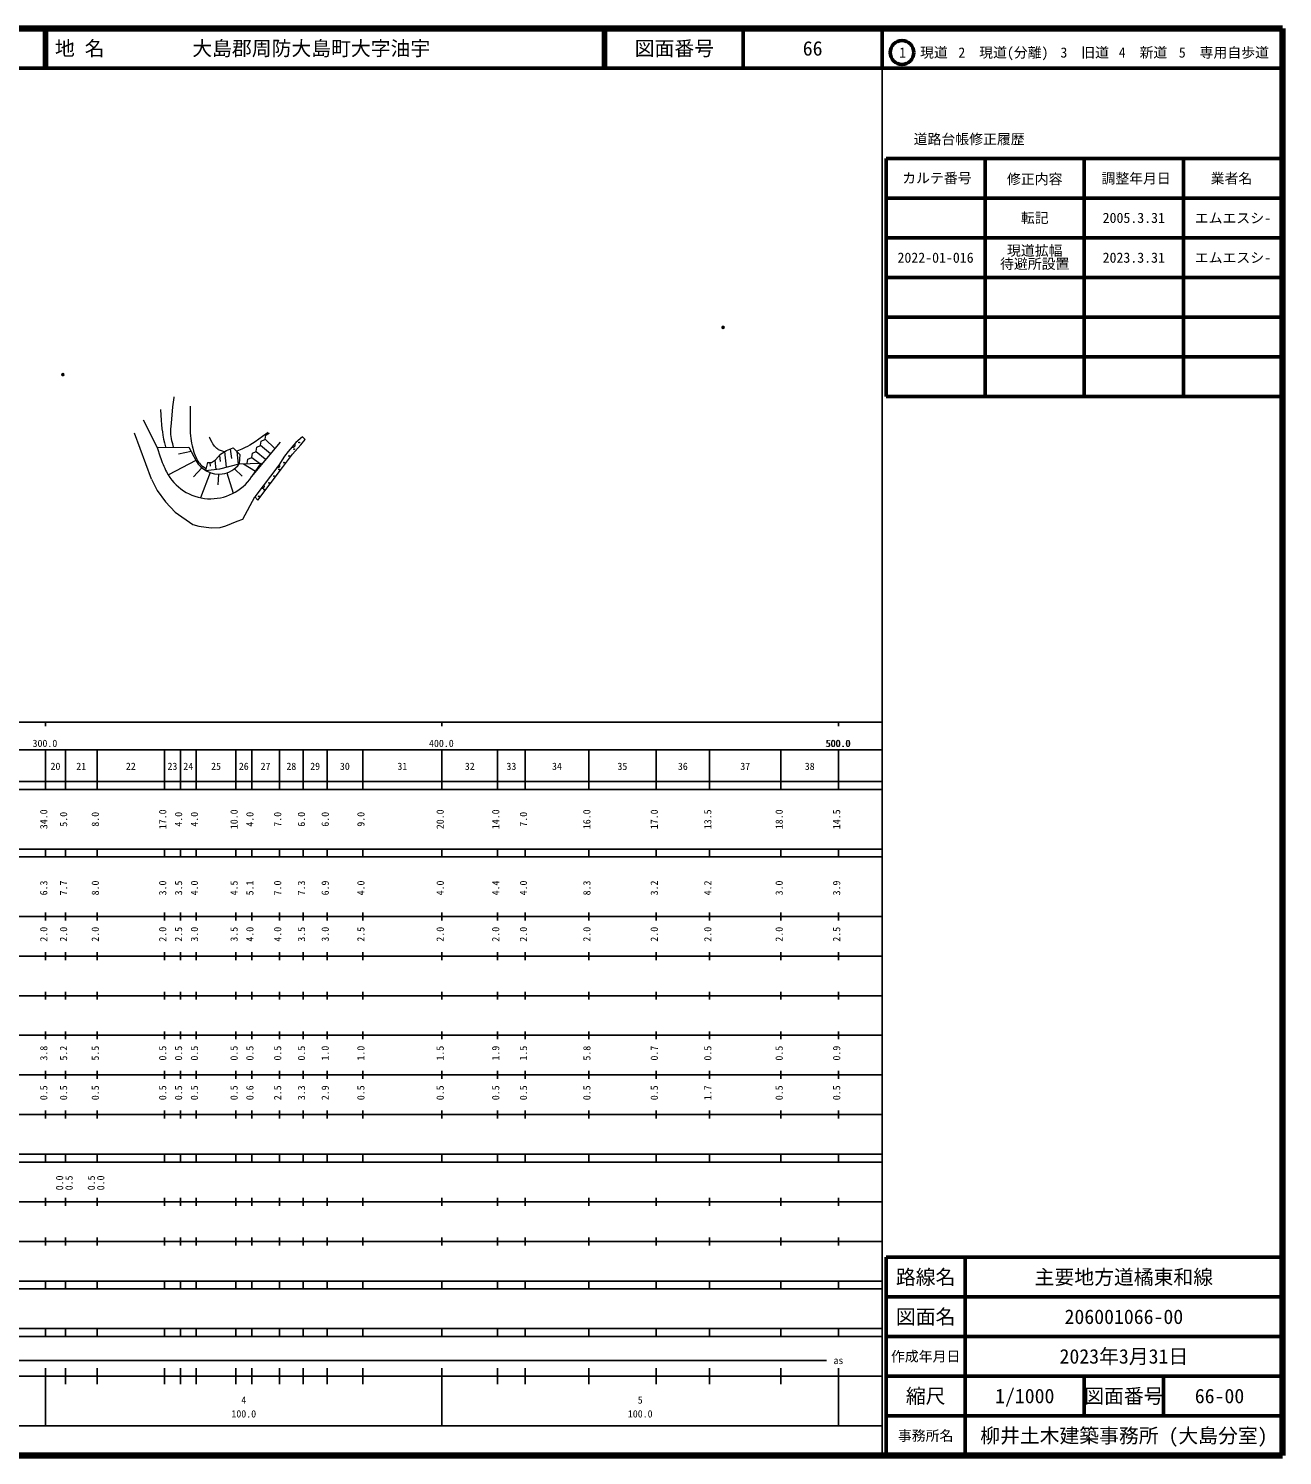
# Model space of a CAD drawing. Units: millimetres on the paper, with parts at other scales. Extents: x 40 to 680, y 20 to 380.
# Drawn here: x 363.7 to 680, y 20 to 380 of the extents above; entities that cross this region are included whole.
import ezdxf
from ezdxf.enums import TextEntityAlignment as Align

# ---------------------------------------------------------------- set-up
doc = ezdxf.new("R2010")
doc.units = ezdxf.units.MM
doc.header["$PDMODE"] = 32
doc.header["$PDSIZE"] = 0.5
for name, color, linetype, lineweight in [('M-BGD', 7, 'Continuous', 13), ('M-TTL', 2, 'Continuous', 140), ('M-TTL-BAND', 7, 'Continuous', 25), ('M-TTL-FRAM', 2, 'Continuous', 50), ('M-TTL-LINE', 7, 'Continuous', 50)]:
    doc.layers.add(name, color=color, linetype=linetype, lineweight=lineweight)
doc.layers.add('M-OTRS', color=6, linetype='Continuous')
doc.layers.add('M-TTL-TXT', color=7, linetype='Continuous')
doc.styles.add('ＭＳ ゴシック', font='')
doc.styles.get('ＭＳ ゴシック').set_extended_font_data('MS Gothic')

msp = doc.modelspace()

# ---------------------------------------------------------------- linework, layer by layer
at = {"layer": 'M-BGD'}
for p, q in [((392.596, 281.278), (396.118, 274.318)), ((394.707, 266.29), (390.418, 277.952)), ((396.118, 274.318), (404.111, 274.403)), ((396.118, 274.318), (396.899, 271.985)), ((404.111, 274.403), (405.961, 270.934)), ((413.656, 273.568), (415.322, 274.208)), ((414.549, 273.911), (414.864, 271.514)), ((415.322, 274.208), (417.044, 272.567)), ((419.983, 266.862), (427.255, 275.643)), ((422.24, 274.847), (424.757, 272.796)), ((423.358, 276.364), (425.74, 274.145)), ((405.881, 271.04), (398.99, 267.414)), ((404.711, 273.278), (401.564, 272.626)), ((408.847, 270.513), (408.378, 268.512)), ((408.847, 270.513), (409.822, 270.544)), ((409.435, 270.532), (409.536, 269.549)), ((409.822, 270.544), (410.874, 271.205)), ((410.689, 271.089), (410.929, 268.777)), ((410.874, 271.205), (412.101, 272.619)), ((411.843, 272.322), (412.005, 270.755)), ((411.959, 268.884), (416.879, 270.204)), ((412.101, 272.619), (413.656, 273.568)), ((413.172, 273.272), (413.581, 269.319)), ((416.292, 273.283), (416.619, 270.134)), ((417.044, 272.567), (416.879, 270.204)), ((416.879, 270.204), (422.357, 270.372)), ((417.931, 270.218), (420.95, 268.289)), ((420.004, 271.813), (421.976, 270.38)), ((420.124, 267.066), (422.357, 270.372)), ((421.122, 273.33), (423.409, 271.476)), ((407.419, 269.194), (405.286, 266.921)), ((409.556, 267.963), (407.084, 261.636)), ((408.378, 268.512), (411.959, 268.884)), ((411.636, 267.578), (411.421, 264.912)), ((413.715, 267.882), (415.32, 262.779)), ((415.626, 268.901), (417.622, 267.039)), ((419.983, 266.862), (420.124, 267.069)), ((394.707, 266.29), (396.178, 263.474)), ((396.178, 263.474), (398.295, 260.593)), ((398.295, 260.593), (400.659, 257.954)), ((417.792, 256.23), (420.771, 261.831)), ((400.659, 257.954), (405.187, 254.867)), ((413.444, 254.504), (416.312, 255.679)), ((416.312, 255.679), (417.792, 256.23)), ((405.187, 254.867), (406.694, 254.484)), ((406.694, 254.484), (409.773, 253.995)), ((409.773, 253.995), (412.071, 254.13)), ((412.071, 254.13), (413.444, 254.504))]:
    msp.add_line(p, q, dxfattribs=at)
for points in [[(400.291, 274.362), (400.075, 275.191), (399.879, 276.021), (399.779, 276.53), (399.698, 277.041), (399.643, 277.544), (399.617, 277.999), (399.611, 278.467), (399.627, 279.045), (399.663, 279.625), (399.84, 281.477), (400.121, 284.539), (400.265, 285.717), (400.431, 286.904), (400.46, 287.112)], [(404.447, 284.763), (404.447, 281.055), (404.452, 279.891), (404.478, 278.718), (404.512, 277.988), (404.567, 277.262), (404.644, 276.561), (404.731, 275.961), (404.838, 275.365), (404.968, 274.761), (405.12, 274.147), (405.346, 273.358), (405.516, 272.832), (405.705, 272.312), (405.869, 271.915), (406.055, 271.519), (406.23, 271.19), (406.421, 270.874), (406.607, 270.604), (406.808, 270.348), (407.116, 270.015), (407.357, 269.796), (407.62, 269.584), (408.489, 268.985)], [(396.965, 283.908), (397.159, 281.093), (397.251, 280.068), (397.363, 279.035), (397.472, 278.213), (397.6, 277.394), (397.791, 276.384), (398.004, 275.443), (398.236, 274.505), (398.278, 274.341)], [(424.195, 278.106), (422.706, 277.038), (421.788, 276.393), (420.85, 275.758), (420.184, 275.33), (419.5, 274.914), (418.918, 274.583), (418.318, 274.265), (417.481, 273.864), (416.23, 273.342)], [(423.361, 276.368), (423.538, 277.402), (424.473, 277.877)], [(413.086, 273.221), (412.628, 273.358), (412.172, 273.516), (411.667, 273.751), (411.454, 273.883), (411.245, 274.036), (411.034, 274.218), (410.836, 274.416), (410.629, 274.652), (410.429, 274.912), (410.207, 275.238), (409.992, 275.59), (409.688, 276.144), (409.398, 276.715), (409.307, 276.898)], [(432.817, 276.973), (431.156, 275.587), (429.157, 273.298), (428.287, 272.105), (426.804, 269.881), (420.771, 261.831)], [(420.771, 261.831), (421.565, 261.046), (427.73, 269.275), (430.27, 272.635), (432.414, 274.937), (433.498, 276.287), (432.817, 276.973)], [(421.125, 273.334), (421.302, 274.368), (422.237, 274.843)], [(422.243, 274.851), (422.42, 275.885), (423.355, 276.36)], [(430.779, 275.156), (430.84, 275.05), (430.874, 274.941), (430.894, 274.797), (430.867, 274.674), (430.816, 274.563), (430.714, 274.446), (430.61, 274.381), (430.493, 274.337), (430.346, 274.336), (430.233, 274.355), (430.122, 274.402)], [(418.889, 270.3), (419.066, 271.334), (420.001, 271.809)], [(420.007, 271.817), (420.184, 272.851), (421.119, 273.326)], [(426.891, 269.997), (426.959, 269.896), (427.001, 269.79), (427.032, 269.648), (427.014, 269.524), (426.972, 269.409), (426.879, 269.285), (426.781, 269.212), (426.667, 269.16), (426.52, 269.148), (426.406, 269.158), (426.292, 269.197)], [(423.011, 264.82), (423.079, 264.719), (423.121, 264.612), (423.152, 264.47), (423.134, 264.346), (423.092, 264.231), (422.999, 264.107), (422.9, 264.034), (422.786, 263.982), (422.64, 263.97), (422.526, 263.98), (422.411, 264.019)]]:
    msp.add_lwpolyline(points, dxfattribs=at)
for centre in [(430.726, 273.864), (431.998, 275.561), (428.182, 270.469), (429.454, 272.166), (425.637, 267.073), (426.909, 268.771), (423.093, 263.678), (424.365, 265.376), (421.821, 261.981)]:
    msp.add_circle(centre, 0.1, dxfattribs=at)
for centre, radius, start, end in [((422.975, 280.719), 27.5, 198.51866, 202.84903), ((422.975, 280.719), 27.5, 202.84903, 207.17905), ((411.818, 274.362), 6.786, 210.34083, 276.19965), ((411.722, 273.914), 6.353, 277.49782, 324.26598), ((409.631, 273.867), 12.5, 207.17873, 325.91434), ((409.631, 273.867), 12.5, 207.17873, 325.91434)]:
    msp.add_arc(centre, radius, start, end, dxfattribs=at)
at = {"layer": 'M-OTRS'}
for p in [(538.887, 304.61), (372.37, 292.68)]:
    msp.add_point(p, dxfattribs=at)
at = {"layer": 'M-TTL'}
for p, q in [((680, 380), (40, 380)), ((680, 20), (680, 380)), ((40, 20), (680, 20))]:
    msp.add_line(p, q, dxfattribs=at)
at = {"layer": 'M-TTL-BAND'}
for p, q in [((579, 20), (579, 370)), ((40, 205), (579, 205)), ((368, 205), (368, 204)), ((468, 205), (468, 204)), ((568, 205), (568, 204)), ((68, 198), (579, 198)), ((368, 188), (368, 198)), ((373, 188), (373, 198)), ((381, 188), (381, 198)), ((398, 188), (398, 198)), ((402, 188), (402, 198)), ((406, 188), (406, 198)), ((416, 188), (416, 198)), ((420, 188), (420, 198)), ((427, 188), (427, 198)), ((433, 188), (433, 198)), ((439, 188), (439, 198)), ((448, 188), (448, 198)), ((468, 188), (468, 198)), ((482, 188), (482, 198)), ((489, 188), (489, 198)), ((505, 188), (505, 198)), ((522, 188), (522, 198)), ((535.5, 188), (535.5, 198)), ((553.5, 188), (553.5, 198)), ((568, 188), (568, 198)), ((40, 190), (579, 190)), ((40, 188), (579, 188)), ((40, 173), (579, 173)), ((368, 171), (368, 173)), ((373, 171), (373, 173)), ((381, 171), (381, 173)), ((398, 171), (398, 173)), ((402, 171), (402, 173)), ((406, 171), (406, 173)), ((416, 171), (416, 173)), ((420, 171), (420, 173)), ((427, 171), (427, 173)), ((433, 171), (433, 173)), ((439, 171), (439, 173)), ((448, 171), (448, 173)), ((468, 171), (468, 173)), ((482, 171), (482, 173)), ((489, 171), (489, 173)), ((505, 171), (505, 173)), ((522, 171), (522, 173)), ((535.5, 171), (535.5, 173)), ((553.5, 171), (553.5, 173)), ((568, 171), (568, 173)), ((40, 171), (579, 171)), ((40, 156), (579, 156)), ((368, 155), (368, 157)), ((373, 155), (373, 157)), ((381, 155), (381, 157)), ((398, 155), (398, 157)), ((402, 155), (402, 157)), ((406, 155), (406, 157)), ((416, 155), (416, 157)), ((420, 155), (420, 157)), ((427, 155), (427, 157)), ((433, 155), (433, 157)), ((439, 155), (439, 157)), ((448, 155), (448, 157)), ((468, 155), (468, 157)), ((482, 155), (482, 157)), ((489, 155), (489, 157)), ((505, 155), (505, 157)), ((522, 155), (522, 157)), ((535.5, 155), (535.5, 157)), ((553.5, 155), (553.5, 157)), ((568, 155), (568, 157)), ((46, 146), (579, 146)), ((368, 145), (368, 147)), ((373, 145), (373, 147)), ((381, 145), (381, 147)), ((398, 145), (398, 147)), ((402, 145), (402, 147)), ((406, 145), (406, 147)), ((416, 145), (416, 147)), ((420, 145), (420, 147)), ((427, 145), (427, 147)), ((433, 145), (433, 147)), ((439, 145), (439, 147)), ((448, 145), (448, 147)), ((468, 145), (468, 147)), ((482, 145), (482, 147)), ((489, 145), (489, 147)), ((505, 145), (505, 147)), ((522, 145), (522, 147)), ((535.5, 145), (535.5, 147)), ((553.5, 145), (553.5, 147)), ((568, 145), (568, 147)), ((368, 135), (368, 137)), ((373, 135), (373, 137)), ((381, 135), (381, 137)), ((398, 135), (398, 137)), ((402, 135), (402, 137)), ((406, 135), (406, 137)), ((416, 135), (416, 137)), ((420, 135), (420, 137)), ((427, 135), (427, 137)), ((433, 135), (433, 137)), ((439, 135), (439, 137)), ((448, 135), (448, 137)), ((468, 135), (468, 137)), ((482, 135), (482, 137)), ((489, 135), (489, 137)), ((505, 135), (505, 137)), ((522, 135), (522, 137)), ((535.5, 135), (535.5, 137)), ((553.5, 135), (553.5, 137)), ((568, 135), (568, 137)), ((52, 136), (579, 136)), ((46, 126), (579, 126)), ((368, 125), (368, 127)), ((373, 125), (373, 127)), ((381, 125), (381, 127)), ((398, 125), (398, 127)), ((402, 125), (402, 127)), ((406, 125), (406, 127)), ((416, 125), (416, 127)), ((420, 125), (420, 127)), ((427, 125), (427, 127)), ((433, 125), (433, 127)), ((439, 125), (439, 127)), ((448, 125), (448, 127)), ((468, 125), (468, 127)), ((482, 125), (482, 127)), ((489, 125), (489, 127)), ((505, 125), (505, 127)), ((522, 125), (522, 127)), ((535.5, 125), (535.5, 127)), ((553.5, 125), (553.5, 127)), ((568, 125), (568, 127)), ((52, 116), (579, 116)), ((368, 115), (368, 117)), ((373, 115), (373, 117)), ((381, 115), (381, 117)), ((398, 115), (398, 117)), ((402, 115), (402, 117)), ((406, 115), (406, 117)), ((416, 115), (416, 117)), ((420, 115), (420, 117)), ((427, 115), (427, 117)), ((433, 115), (433, 117)), ((439, 115), (439, 117)), ((448, 115), (448, 117)), ((468, 115), (468, 117)), ((482, 115), (482, 117)), ((489, 115), (489, 117)), ((505, 115), (505, 117)), ((522, 115), (522, 117)), ((535.5, 115), (535.5, 117)), ((553.5, 115), (553.5, 117)), ((568, 115), (568, 117)), ((46, 106), (579, 106)), ((368, 105), (368, 107)), ((373, 105), (373, 107)), ((381, 105), (381, 107)), ((398, 105), (398, 107)), ((402, 105), (402, 107)), ((406, 105), (406, 107)), ((416, 105), (416, 107)), ((420, 105), (420, 107)), ((427, 105), (427, 107)), ((433, 105), (433, 107)), ((439, 105), (439, 107)), ((448, 105), (448, 107)), ((468, 105), (468, 107)), ((482, 105), (482, 107)), ((489, 105), (489, 107)), ((505, 105), (505, 107)), ((522, 105), (522, 107)), ((535.5, 105), (535.5, 107)), ((553.5, 105), (553.5, 107)), ((568, 105), (568, 107)), ((40, 96), (579, 96)), ((40, 94), (579, 94)), ((368, 94), (368, 96)), ((373, 94), (373, 96)), ((381, 94), (381, 96)), ((398, 94), (398, 96)), ((402, 94), (402, 96)), ((406, 94), (406, 96)), ((416, 94), (416, 96)), ((420, 94), (420, 96)), ((427, 94), (427, 96)), ((433, 94), (433, 96)), ((439, 94), (439, 96)), ((448, 94), (448, 96)), ((468, 94), (468, 96)), ((482, 94), (482, 96)), ((489, 94), (489, 96)), ((505, 94), (505, 96)), ((522, 94), (522, 96)), ((535.5, 94), (535.5, 96)), ((553.5, 94), (553.5, 96)), ((568, 94), (568, 96)), ((49, 84), (579, 84)), ((368, 83), (368, 85)), ((373, 83), (373, 85)), ((381, 83), (381, 85)), ((398, 83), (398, 85)), ((402, 83), (402, 85)), ((406, 83), (406, 85)), ((416, 83), (416, 85)), ((420, 83), (420, 85)), ((427, 83), (427, 85)), ((433, 83), (433, 85)), ((439, 83), (439, 85)), ((448, 83), (448, 85)), ((468, 83), (468, 85)), ((482, 83), (482, 85)), ((489, 83), (489, 85)), ((505, 83), (505, 85)), ((522, 83), (522, 85)), ((535.5, 83), (535.5, 85)), ((553.5, 83), (553.5, 85)), ((568, 83), (568, 85)), ((40, 74), (579, 74)), ((368, 73), (368, 75)), ((373, 73), (373, 75)), ((381, 73), (381, 75)), ((398, 73), (398, 75)), ((402, 73), (402, 75)), ((406, 73), (406, 75)), ((416, 73), (416, 75)), ((420, 73), (420, 75)), ((427, 73), (427, 75)), ((433, 73), (433, 75)), ((439, 73), (439, 75)), ((448, 73), (448, 75)), ((468, 73), (468, 75)), ((482, 73), (482, 75)), ((489, 73), (489, 75)), ((505, 73), (505, 75)), ((522, 73), (522, 75)), ((535.5, 73), (535.5, 75)), ((553.5, 73), (553.5, 75)), ((568, 73), (568, 75)), ((40, 64), (579, 64)), ((40, 62), (579, 62)), ((368, 62), (368, 64)), ((373, 62), (373, 64)), ((381, 62), (381, 64)), ((398, 62), (398, 64)), ((402, 62), (402, 64)), ((406, 62), (406, 64)), ((416, 62), (416, 64)), ((420, 62), (420, 64)), ((427, 62), (427, 64)), ((433, 62), (433, 64)), ((439, 62), (439, 64)), ((448, 62), (448, 64)), ((468, 62), (468, 64)), ((482, 62), (482, 64)), ((489, 62), (489, 64)), ((505, 62), (505, 64)), ((522, 62), (522, 64)), ((535.5, 62), (535.5, 64)), ((553.5, 62), (553.5, 64)), ((568, 62), (568, 64)), ((40, 52), (579, 52)), ((368, 50), (368, 52)), ((373, 50), (373, 52)), ((381, 50), (381, 52)), ((398, 50), (398, 52)), ((402, 50), (402, 52)), ((406, 50), (406, 52)), ((416, 50), (416, 52)), ((420, 50), (420, 52)), ((427, 50), (427, 52)), ((433, 50), (433, 52)), ((439, 50), (439, 52)), ((448, 50), (448, 52)), ((468, 50), (468, 52)), ((482, 50), (482, 52)), ((489, 50), (489, 52)), ((505, 50), (505, 52)), ((522, 50), (522, 52)), ((535.5, 50), (535.5, 52)), ((553.5, 50), (553.5, 52)), ((568, 50), (568, 52)), ((40, 50), (579, 50)), ((71, 44), (565, 44)), ((40, 40), (579, 40)), ((368, 27.5), (368, 42)), ((373, 38), (373, 42)), ((381, 38), (381, 42)), ((398, 38), (398, 42)), ((402, 38), (402, 42)), ((406, 38), (406, 42)), ((416, 38), (416, 42)), ((420, 38), (420, 42)), ((427, 38), (427, 42)), ((433, 38), (433, 42)), ((439, 38), (439, 42)), ((448, 38), (448, 42)), ((468, 27.5), (468, 42)), ((482, 38), (482, 42)), ((489, 38), (489, 42)), ((505, 38), (505, 42)), ((522, 38), (522, 42)), ((535.5, 38), (535.5, 42)), ((553.5, 38), (553.5, 42)), ((568, 27.5), (568, 42)), ((68, 27.5), (579, 27.5))]:
    msp.add_line(p, q, dxfattribs=at)
at = {"layer": 'M-TTL-FRAM'}
for p, q in [((580, 347.197), (580, 287.197)), ((580, 347.197), (680, 347.197)), ((580, 287.197), (680, 287.197)), ((680, 70), (580, 70)), ((580, 70), (580, 20))]:
    msp.add_line(p, q, dxfattribs=at)
at = {"layer": 'M-TTL-LINE'}
for p, q in [((367.75, 380), (367.75, 370)), ((368.25, 380), (368.25, 370)), ((508.747, 380), (508.747, 370)), ((509.247, 380), (509.247, 370)), ((543.997, 380), (543.997, 370)), ((579, 380), (579, 370)), ((40, 370), (680, 370)), ((605, 347.197), (605, 287.197)), ((630, 347.197), (630, 287.197)), ((655, 347.197), (655, 287.197)), ((580, 337.197), (680, 337.197)), ((580, 327.197), (680, 327.197)), ((580, 317.197), (680, 317.197)), ((580, 307.197), (680, 307.197)), ((580, 297.197), (680, 297.197)), ((600, 70), (600, 20)), ((680, 60), (580, 60)), ((680, 50), (580, 50)), ((680, 40), (580, 40)), ((630, 40), (630, 30)), ((650, 40), (650, 30)), ((680, 30), (580, 30))]:
    msp.add_line(p, q, dxfattribs=at)
msp.add_circle((584.031, 373.958), 3, dxfattribs=at)

# ---------------------------------------------------------------- texts
at = {"layer": 'M-TTL-BAND', "style": 'ＭＳ ゴシック'}
for s, p in [('300.0', (367.844, 198.195)), ('400.0', (467.844, 198.195)), ('500.0', (567.844, 198.195)), ('500.0', (568, 198.195)), ('20', (370.5, 192.405)), ('21', (377, 192.405)), ('22', (389.5, 192.405)), ('23', (400, 192.405)), ('24', (404, 192.405)), ('25', (411, 192.405)), ('26', (418, 192.405)), ('27', (423.5, 192.405)), ('28', (430, 192.405)), ('29', (436, 192.405)), ('30', (443.5, 192.405)), ('31', (458, 192.405)), ('32', (475, 192.405)), ('33', (485.5, 192.405)), ('34', (497, 192.405)), ('35', (513.5, 192.405)), ('36', (528.75, 192.405)), ('37', (544.5, 192.405)), ('38', (560.75, 192.405)), ('as', (568, 42.5)), ('4', (418, 32.523)), ('5', (518, 32.523)), ('100.0', (418, 29.033)), ('100.0', (518, 29.033))]:
    msp.add_text(s, height=1.833, dxfattribs=at).set_placement(p, align=Align.BOTTOM_CENTER)
for s, p in [('34.0', (369, 180.5)), ('5.0', (374, 180.5)), ('8.0', (382, 180.5)), ('17.0', (399, 180.5)), ('4.0', (403, 180.5)), ('4.0', (407, 180.5)), ('10.0', (417, 180.5)), ('4.0', (421, 180.5)), ('7.0', (428, 180.5)), ('6.0', (434, 180.5)), ('6.0', (440, 180.5)), ('9.0', (449, 180.5)), ('20.0', (469, 180.5)), ('14.0', (483, 180.5)), ('7.0', (490, 180.5)), ('16.0', (506, 180.5)), ('17.0', (523, 180.5)), ('13.5', (536.5, 180.5)), ('18.0', (554.5, 180.5)), ('14.5', (569, 180.5)), ('6.3', (369, 163.174)), ('7.7', (374, 163.174)), ('8.0', (382, 163.174)), ('3.0', (399, 163.174)), ('3.5', (403, 163.174)), ('4.0', (407, 163.174)), ('4.5', (417, 163.174)), ('5.1', (421, 163.174)), ('7.0', (428, 163.174)), ('7.3', (434, 163.174)), ('6.9', (440, 163.174)), ('4.0', (449, 163.174)), ('4.0', (469, 163.174)), ('4.4', (483, 163.174)), ('4.0', (490, 163.174)), ('8.3', (506, 163.174)), ('3.2', (523, 163.174)), ('4.2', (536.5, 163.174)), ('3.0', (554.5, 163.174)), ('3.9', (569, 163.174)), ('2.0', (369, 151.5)), ('2.0', (374, 151.5)), ('2.0', (382, 151.5)), ('2.0', (399, 151.5)), ('2.5', (403, 151.5)), ('3.0', (407, 151.5)), ('3.5', (417, 151.5)), ('4.0', (421, 151.5)), ('4.0', (428, 151.5)), ('3.5', (434, 151.5)), ('3.0', (440, 151.5)), ('2.5', (449, 151.5)), ('2.0', (469, 151.5)), ('2.0', (483, 151.5)), ('2.0', (490, 151.5)), ('2.0', (506, 151.5)), ('2.0', (523, 151.5)), ('2.0', (536.5, 151.5)), ('2.0', (554.5, 151.5)), ('2.5', (569, 151.5)), ('3.8', (369, 121.5)), ('5.2', (374, 121.5)), ('5.5', (382, 121.5)), ('0.5', (399, 121.5)), ('0.5', (403, 121.5)), ('0.5', (407, 121.5)), ('0.5', (417, 121.5)), ('0.5', (421, 121.5)), ('0.5', (428, 121.5)), ('0.5', (434, 121.5)), ('1.0', (440, 121.5)), ('1.0', (449, 121.5)), ('1.5', (469, 121.5)), ('1.9', (483, 121.5)), ('1.5', (490, 121.5)), ('5.8', (506, 121.5)), ('0.7', (523, 121.5)), ('0.5', (536.5, 121.5)), ('0.5', (554.5, 121.5)), ('0.9', (569, 121.5)), ('0.5', (369, 111.5)), ('0.5', (374, 111.5)), ('0.5', (382, 111.5)), ('0.5', (399, 111.5)), ('0.5', (403, 111.5)), ('0.5', (407, 111.5)), ('0.5', (417, 111.5)), ('0.6', (421, 111.5)), ('2.5', (428, 111.5)), ('3.3', (434, 111.5)), ('2.9', (440, 111.5)), ('0.5', (449, 111.5)), ('0.5', (469, 111.5)), ('0.5', (483, 111.5)), ('0.5', (490, 111.5)), ('0.5', (506, 111.5)), ('0.5', (523, 111.5)), ('1.7', (536.5, 111.5)), ('0.5', (554.5, 111.5)), ('0.5', (569, 111.5)), ('0.0', (373, 88.764)), ('0.5', (375.37, 88.764)), ('0.5', (381, 88.764)), ('0.0', (383.37, 88.764))]:
    msp.add_text(s, height=1.833, rotation=90, dxfattribs=at).set_placement(p, align=Align.BOTTOM_CENTER)
at = {"layer": 'M-TTL-TXT', "style": 'ＭＳ ゴシック'}
for s, p in [('地 名', (370.38, 375)), ('大島郡周防大島町大字油宇', (405.024, 375))]:
    msp.add_text(s, height=3.666, dxfattribs=at).set_placement(p, align=Align.MIDDLE_LEFT)
for s, height, p in [('図面番号', 3.666, (526.622, 375)), ('66', 3.666, (561.497, 375)), ('1\u3000現道', 2.566, (589.448, 373.958)), ('2\u3000現道(分離)', 2.566, (609.619, 373.958)), ('3\u3000旧道', 2.566, (630.121, 373.958)), ('4\u3000新道', 2.566, (644.824, 373.958)), ('5\u3000専用自歩道', 2.566, (665.228, 373.958)), ('道路台帳修正履歴', 2.566, (600.968, 352.113)), ('カルテ番号', 2.566, (592.839, 342.277)), ('修正内容', 2.566, (617.509, 342.023)), ('調整年月日', 2.566, (643.089, 342.197)), ('業者名', 2.566, (667.134, 342.197)), ('転記', 2.566, (617.5, 332.245)), ('2005.3.31', 2.566, (642.5, 332.245)), ('エムエスシ-', 2.566, (667.5, 332.189)), ('現道拡幅', 2.566, (617.512, 323.985)), ('2022-01-016', 2.566, (592.5, 322.197)), ('待避所設置', 2.566, (617.512, 320.643)), ('2023.3.31', 2.566, (642.5, 322.197)), ('エムエスシ-', 2.566, (667.5, 322.197)), ('路線名', 3.666, (590, 65)), ('主要地方道橘東和線', 3.666, (640, 65)), ('図面名', 3.666, (590, 55)), ('206001066-00', 3.666, (640, 55)), ('2023年3月31日', 3.666, (640, 45)), ('作成年月日', 2.566, (590, 45)), ('縮尺', 3.666, (590, 35)), ('1/1000', 3.666, (615, 35)), ('図面番号', 3.666, (640, 35)), ('66-00', 3.666, (664.125, 35)), ('事務所名', 2.566, (590, 25)), ('柳井土木建築事務所 (大島分室)', 3.666, (640, 25))]:
    msp.add_text(s, height=height, dxfattribs=at).set_placement(p, align=Align.MIDDLE_CENTER)

doc.saveas('drawing.dxf')
